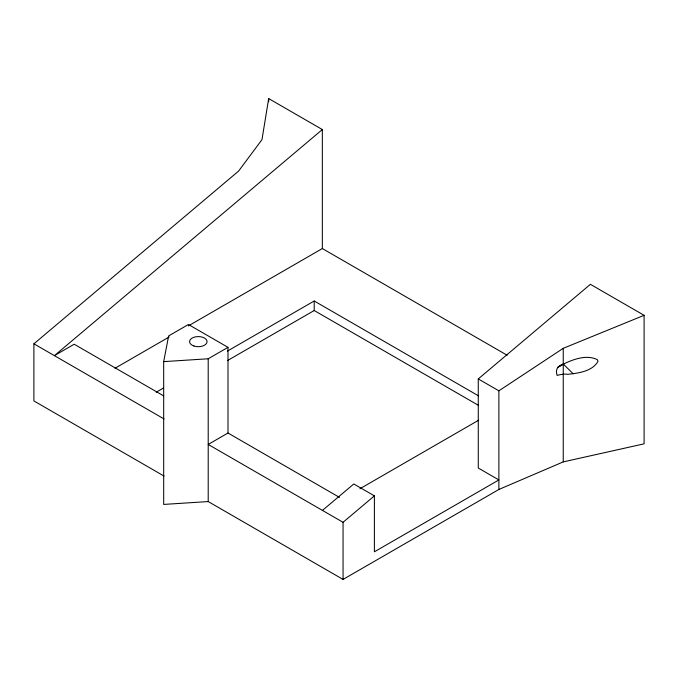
<?xml version="1.0" encoding="UTF-8"?>
<svg xmlns="http://www.w3.org/2000/svg" width="678" height="678" viewBox="0 0 678 678"><rect width="100%" height="100%" fill="white"/><g stroke="black" fill="none" stroke-linecap="round" stroke-linejoin="round"><path stroke-width="1.02" d="M563.249 461.887L563.249 348.314L644.1 315.321L644.1 443.836L563.249 461.887L498.881 489.465L343.06 579.427L208.214 501.567L163.695 504.424L163.686 361.628L168.636 335.924L188.425 324.499L227.994 347.348L227.994 433.022L339.5 497.398M507.144 355.247L322.338 248.546L322.338 129.549L268.683 98.573L261.979 139.643L238.597 171.085L33.9 343.814L33.9 400.927L164.059 476.075M322.338 129.549L54.401 355.645L74.182 344.221L163.745 395.935M322.448 510.407L353.78 483.973L374.392 495.872L374.392 551.816L498.881 479.939L478.27 468.04L478.27 378.926L590.394 284.311L644.1 315.321M343.06 579.427L343.06 522.306L374.392 495.872M563.249 364.179C573.376 359.23 586.555 354.365 597.318 359.62L598.004 361.315C592.369 371.425 578.342 373.197 567.647 374.315C564.062 373.663 560.553 374.57 557.096 375.409C555.248 369.637 557.452 365.806 563.249 364.179L557.986 367.179L563.859 363.815M498.881 489.465L498.881 390.825L563.249 348.314M115.006 368.256L169.127 337M188.399 325.881L322.338 248.546M163.686 361.628L208.205 358.772L227.994 347.348M156.194 392.223L163.508 388.002M227.435 351.094L314.211 300.998L478.651 395.935M227.435 360.611L314.211 310.516L478.651 405.461M227.994 433.022L208.214 444.446L343.06 522.306M359.925 488.745L478.66 420.199M478.27 378.926L498.881 390.825M33.9 343.814L164.068 418.962M563.299 364.052L573.181 373.815M314.211 300.998L314.211 310.516M268.683 98.573L268.683 101.734M208.205 358.772L208.214 501.567M193.942 346.009A8.746 5.051 0 0 0 207.061 341.636A8.746 5.051 0 0 0 193.942 337.263A8.746 5.051 0 0 0 193.942 346.009"/></g></svg>
